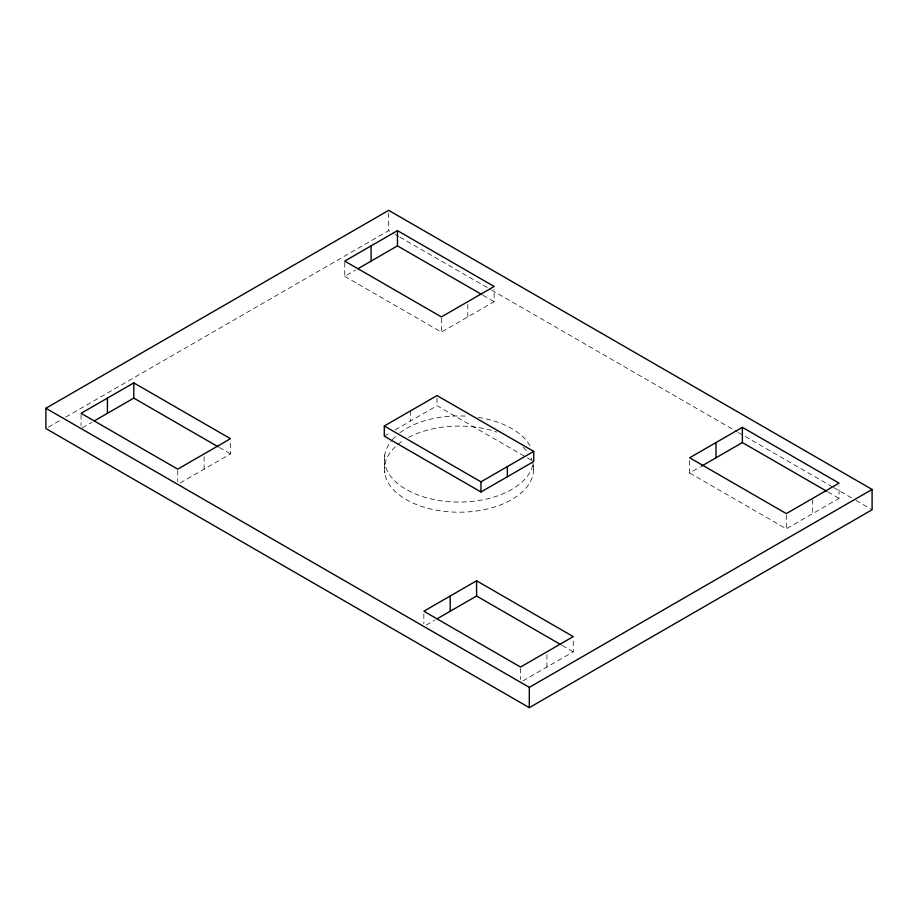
<?xml version="1.0" encoding="UTF-8"?>
<svg xmlns="http://www.w3.org/2000/svg" width="918" height="918" viewBox="0 0 918 918"><rect width="100%" height="100%" fill="white"/><g stroke="black" fill="none" stroke-linecap="round" stroke-linejoin="round"><path stroke-width="0.69" stroke-dasharray="4.59 3.44" d="M48.379 427.122L60.806 419.951M65.775 417.082L388.681 230.647L393.638 233.516M82.253 427.857L91.846 422.326M344.743 262.479L344.743 276.318L355.53 270.087M180.135 482.994L230.475 453.928L230.475 441.466M344.743 276.318L441.42 332.132L494.159 301.689L494.159 289.239M384.298 436.165L390.288 432.699M395.084 429.934L437.025 405.722L526.278 457.244M426.239 625.078L434.627 620.235M689.647 460.549L689.647 472.999L700.434 466.769M522.927 680.892L573.257 651.826L573.257 639.376M689.647 472.999L786.324 528.814L839.063 498.371L839.063 485.92M394.878 234.228L398.596 236.374M399.846 237.085L490.327 289.331M491.566 290.042L736.993 431.735M738.233 432.458L832.431 486.85M833.67 487.561L854.75 499.725M855.989 500.436L872.1 509.742M827.91 491.933L839.063 498.371M483.006 295.252L494.159 301.689M527.517 457.956L533.714 461.536M219.322 447.491L230.475 453.928M562.103 645.388L573.257 651.826M812.694 499.759L812.694 513.598M786.324 514.975L786.324 528.814M546.899 654.603L546.899 667.053M533.301 465.288L533.301 472.896M520.529 668.442L520.529 679.515M467.79 304.455L467.79 316.917M441.42 318.294L441.42 332.132M437.025 398.102L437.025 405.722M423.841 614.004L423.841 623.689M410.656 410.794L410.656 420.937M388.681 213.056L388.681 230.647M384.699 455.248L384.699 472.896M204.106 456.694L204.106 469.144M177.736 470.532L177.736 481.606M81.059 414.718L81.059 425.78M532.451 461.674A74.576 43.054 0 0 1 443.761 511.303A74.576 43.054 0 0 1 396.863 445.333M397.907 444.45A74.576 43.054 0 0 1 404.023 440.055M408.613 437.404A74.576 43.054 0 0 1 496.913 432.068M523.122 447.158A74.576 43.054 0 0 1 526.588 450.956M531.04 458.002A74.576 43.054 0 0 1 532.038 460.434M532.796 465.242A74.576 43.054 0 0 1 437.611 500.253A74.576 43.054 0 0 1 391.412 440.801M392.216 439.837A74.576 43.054 0 0 1 397.907 434.306M399.823 432.791A74.576 43.054 0 0 1 468.375 416.279M478.301 417.403A74.576 43.054 0 0 1 531.04 447.858"/><path stroke-width="1.38" d="M45.9 408.258L388.681 210.348L872.1 489.443L872.1 509.742L529.319 707.652L45.9 428.557L45.9 408.258L529.319 687.352L872.1 489.443M133.798 382.886L81.059 413.329L177.736 469.144L230.475 438.701L133.798 382.886L133.798 398.102L218.082 446.768M397.471 230.647L344.743 261.091L441.42 316.917L494.159 286.462L397.471 230.647L397.471 245.875L481.766 294.529M94.244 420.937L133.798 398.102M357.917 268.71L397.471 245.875M384.298 426.009L437.025 395.566L533.714 451.392L533.714 461.536L480.975 491.979L384.298 436.165L384.298 426.009L480.975 481.835L533.714 451.392M476.58 580.784L423.841 611.239L520.529 667.053L573.257 636.61L476.58 580.784L476.58 596.011L560.864 644.677M742.375 427.329L689.647 457.772L786.324 513.598L839.063 483.143L742.375 427.329L742.375 442.556L826.67 491.21M437.025 618.847L476.58 596.011M701.627 466.08L742.375 442.556M716.006 442.556L716.006 457.772M529.319 687.352L529.319 707.652M507.344 466.608L507.344 476.763M480.975 481.835L480.975 491.979M450.21 596.011L450.21 611.239M371.101 245.875L371.101 261.091M107.429 398.102L107.429 413.329"/></g></svg>
